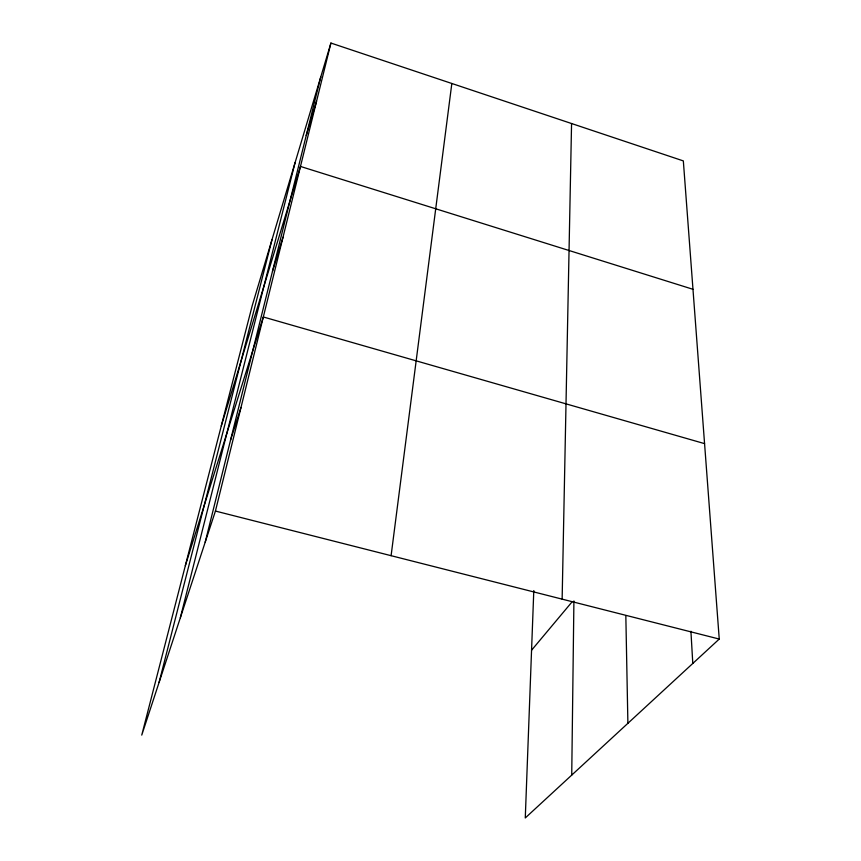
<?xml version="1.0" encoding="UTF-8"?>
<svg xmlns="http://www.w3.org/2000/svg" width="861" height="861" viewBox="0 0 861 861"><rect width="100%" height="100%" fill="white"/><g stroke="black" fill="none" stroke-linecap="round" stroke-linejoin="round"><path stroke-width="1.29" d="M571.726 775.115L573.91 600.967M562.136 599.138L571.564 123.532M533.798 590.549L525.275 817.95L719.247 639.056L683.333 160.91L330.925 43.05L252.241 305.569L141.753 735.111L215.433 511.057L330.925 43.05M391.098 555.689L451.831 83.485M205.198 542.172L320.766 76.963M180.336 617.767L295.086 162.621M159.113 682.332L271.99 239.692M306.215 135.521L316.536 101.383M221.277 425.958L300.478 166.453L692.976 289.296M272.496 271.269L283.011 237.249M185.341 565.645L263.326 316.977L704.567 443.63M230.554 440.1L240.994 407.468M531.571 650.206L572.231 601.656M215.433 511.057L719.247 639.056M690.92 631.242L692.793 663.454M625.829 615.561L627.895 723.315"/></g></svg>
